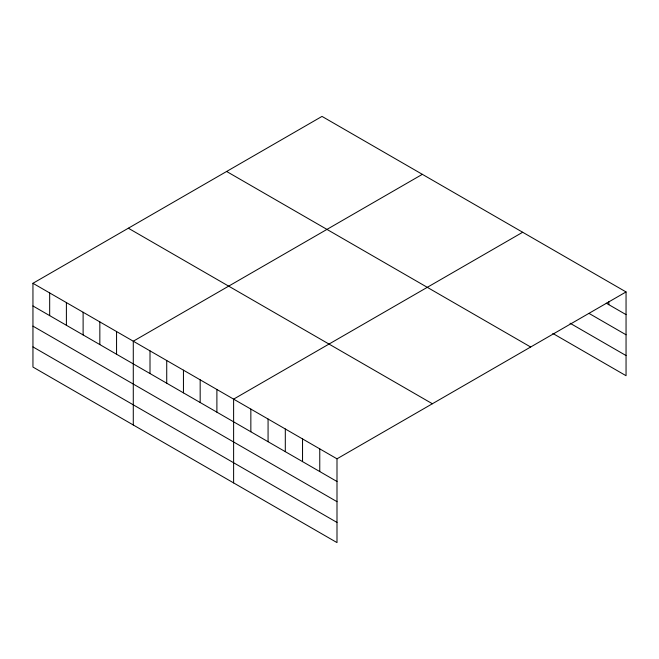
<?xml version="1.0" encoding="UTF-8"?>
<svg xmlns="http://www.w3.org/2000/svg" width="659" height="659" viewBox="0 0 659 659"><rect width="100%" height="100%" fill="white"/><g stroke="black" fill="none" stroke-linecap="round" stroke-linejoin="round"><path stroke-width="0.99" d="M32.95 283.288L336.996 458.821L336.996 542.596L32.95 367.063L32.95 283.288L322.004 116.404L626.05 291.937L626.05 375.712L552.827 333.438M422.345 174.33L133.283 341.214L133.283 424.989M522.678 232.256L233.616 399.14L233.616 482.915M336.996 458.821L626.05 291.937M606.239 303.181L626.05 314.623M589.006 313.396L626.05 334.78M570.051 323.223L626.05 355.555M226.622 171.472L530.66 347.013M128.34 228.212L432.378 403.753M32.95 305.974L336.996 481.507M32.95 326.131L336.996 501.672M32.95 346.906L336.996 522.439M608.817 301.715L608.817 304.68M319.763 448.878L319.763 471.564M302.539 438.927L302.539 461.613M285.306 428.984L285.306 451.67M268.073 419.033L268.073 441.719M250.848 409.091L250.848 431.777M216.893 389.485L216.893 412.172M200.171 379.831L200.171 402.517M183.449 370.177L183.449 392.863M166.727 360.522L166.727 383.208M150.005 350.868L150.005 373.554M116.561 331.559L116.561 354.245M99.838 321.905L99.838 344.591M83.116 312.251L83.116 334.937M66.394 302.596L66.394 325.282M49.672 292.942L49.672 315.628"/></g></svg>
